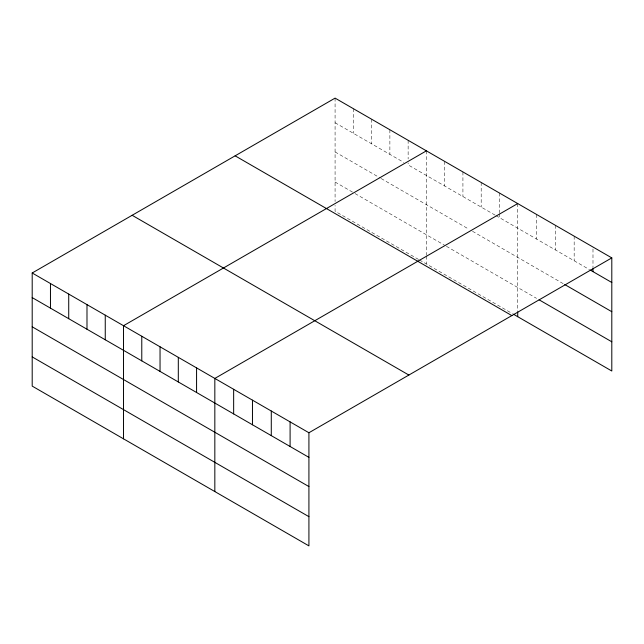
<?xml version="1.0" encoding="UTF-8"?>
<svg xmlns="http://www.w3.org/2000/svg" width="644" height="644" viewBox="0 0 644 644"><rect width="100%" height="100%" fill="white"/><g stroke="black" fill="none" stroke-linecap="round" stroke-linejoin="round"><path stroke-width="0.48" stroke-dasharray="3.22 2.42" d="M335.081 98.121L335.081 201.508M335.081 122.738L403.788 162.401M495.107 215.12L408.135 164.912L408.135 162.94M495.977 215.627L589.566 269.659M335.081 151.944L380.306 178.05M381.176 178.557L469.017 229.264M472.495 231.277L563.903 284.052M335.081 182.035L353.347 192.58M355.086 193.586L444.666 245.3M446.405 246.306L536.533 298.341M418.576 259.452L335.081 211.248L335.081 205.404M419.445 259.951L512.495 313.676M592.987 248.995L592.987 267.695M574.166 236.155L574.166 260.772M555.353 225.295L555.353 249.904M536.533 214.428L536.533 239.037M517.72 203.568L517.72 310.843M499.454 193.023L499.454 212.713M499.454 213.695L499.454 217.632M481.189 182.477L481.189 207.086M462.923 171.932L462.923 196.541M444.666 161.394L444.666 186.003M426.4 150.849L426.4 255.201M426.4 256.175L426.4 263.968M408.135 140.303L408.135 159.004M389.878 129.758L389.878 154.367M371.612 119.212L371.612 143.821M353.347 108.667L353.347 133.276"/><path stroke-width="0.97" d="M32.2 272.992L308.919 432.752L308.919 545.879L32.2 386.11L32.2 272.992L335.081 98.121L611.8 257.89L611.8 371.008L513.365 314.175M426.4 150.849L123.519 325.711L123.519 438.838M517.72 203.568L214.83 378.439L214.83 491.557M308.919 432.752L611.8 257.89M590.419 270.15L611.8 282.499M564.756 284.543L611.8 311.704M539.1 299.822L611.8 341.795M235.132 155.832L511.851 315.592M132.149 215.289L408.868 375.05M32.2 297.6L308.919 457.361M32.2 326.814L308.919 486.574M32.2 356.905L308.919 516.665M592.987 268.677L592.987 271.631M517.72 311.817L517.72 316.687M290.098 421.892L290.098 446.501M271.285 411.025L271.285 435.634M252.464 400.166L252.464 424.774M233.651 389.298L233.651 413.907M196.573 367.893L196.573 392.502M178.308 357.348L178.308 381.956M160.042 346.802L160.042 371.411M141.777 336.257L141.777 360.865M105.254 315.174L105.254 339.782M86.988 304.628L86.988 329.237M68.723 294.083L68.723 318.691M50.465 283.537L50.465 308.146"/></g></svg>
